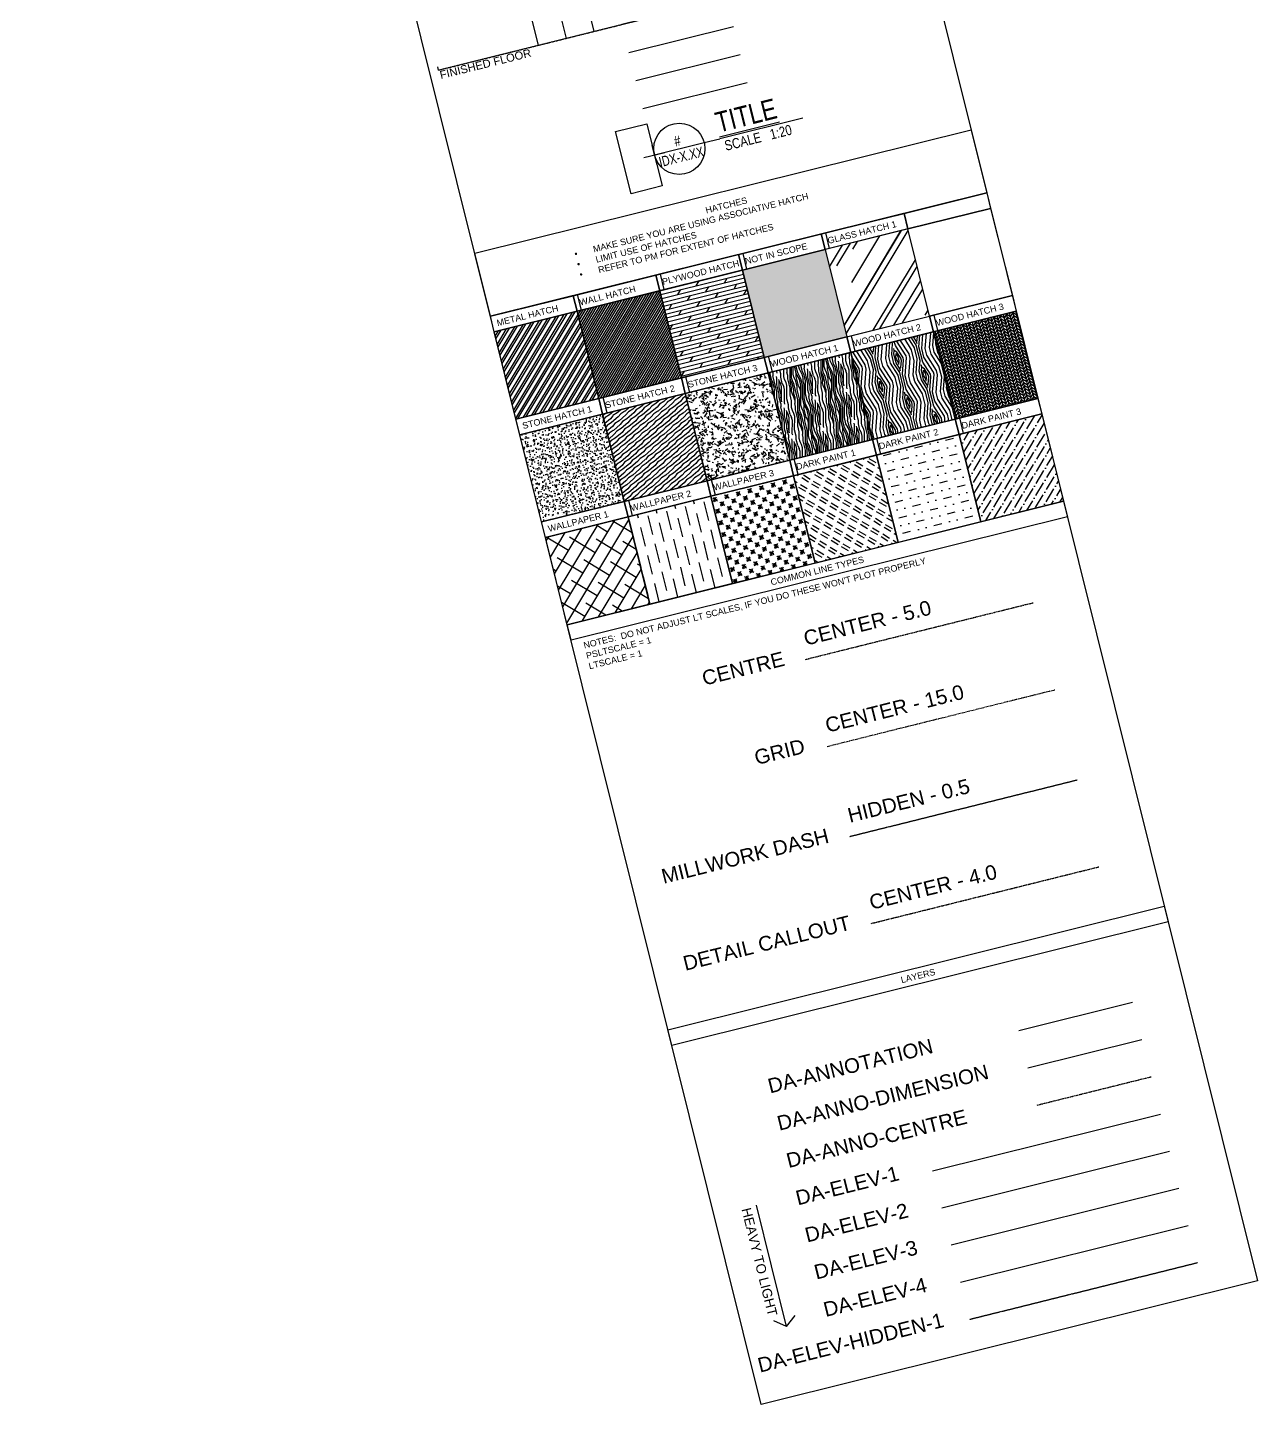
# Model space of a CAD drawing. Header units: inches. Extents: x 122939 to 389145, y 29603 to 574065.
# Drawn here: x 178297 to 185980, y 487459 to 496059 of the extents above; entities that cross this region are included whole.
import ezdxf
from ezdxf.enums import TextEntityAlignment as Align

# ---------------------------------------------------------------- set-up
doc = ezdxf.new("R2010")
doc.units = ezdxf.units.IN
doc.header["$MEASUREMENT"] = 0
for name, pattern in [('CENTER', [2, 1.25, -0.25, 0.25, -0.25]), ('CENTERX2', [4, 2.5, -0.5, 0.5, -0.5]), ('HIDDEN', [0.375, 0.25, -0.125])]:
    doc.linetypes.add(name, pattern=pattern)
for name, color, linetype in [('DA-ANNO-CENTER', 1, 'CENTER'), ('DA-ANNO-DIMENSION', 1, 'Continuous'), ('DA-ANNO-GRIDLINE', 1, 'CENTERX2'), ('DA-ANNOTATION', 2, 'Continuous'), ('DA-ELEV-1', 6, 'Continuous'), ('DA-ELEV-2', 3, 'Continuous'), ('DA-ELEV-3', 1, 'Continuous'), ('DA-ELEV-4', 8, 'Continuous'), ('DA-ELEV-6', 6, 'Continuous'), ('DA-ELEV-HATCH', 8, 'Continuous'), ('DA-ELEV-HIDDEN-1', 1, 'HIDDEN'), ('DA-TITLEBLOCK', 3, 'Continuous')]:
    doc.layers.add(name, color=color, linetype=linetype)
doc.styles.add('ARIAL', font='arial.ttf')
doc.styles.add('DA-NOTE', font='arial.ttf', dxfattribs={"height": 1})
doc.styles.add('DA-NOTE_0.80', font='arial.ttf', dxfattribs={"width": 0.8, "height": 1})

# ---------------------------------------------------------------- blocks, each defined once
blk = doc.blocks.new('*U479')
at = {"layer": 'DA-ANNOTATION', "linetype": 'HIDDEN', "ltscale": 0.5}
blk.add_line((-59, 0), (0, 0), dxfattribs=at)
at = {"layer": 'DA-ELEV-1'}
blk.add_lwpolyline([(0, 0), (33.62, 0), (33.62, 0), (0, 0)], close=True, dxfattribs=at)
at = {"layer": 'DA-ELEV-6'}
blk.add_lwpolyline([(0, 0), (33.62, 0), (33.62, 0), (0, 0)], close=True, dxfattribs=at)
at = {"layer": 'Defpoints', "ltscale": 15}
for p, q in [((-3.36, -42), (3.36, -42)), ((0, -38.89), (0, -45.11))]:
    blk.add_line(p, q, dxfattribs=at)
at = {"layer": 'Defpoints', "color": 251, "ltscale": 15, "true_color": 0x636466}
for points in [[(0, 80.25), (33.62, 80.25)], [(-27, 71.25), (-27, 0)], [(-18, 71.25), (-18, 0)], [(-9, 71.25), (-9, 0)], [(-59, 0), (-59, 1)], [(0, -9), (33.62, -9)], [(0, -18), (33.62, -18)], [(0, -27), (33.62, -27)]]:
    blk.add_lwpolyline(points, dxfattribs=at)
at = {"layer": 'DA-ANNOTATION', "insert": (-59, -0.41), "char_height": 2.5, "attachment_point": 1, "style": 'DA-NOTE'}
blk.add_mtext_dynamic_manual_height_columns('\\pxql;FINISHED FLOOR', width=2699.1556, gutter_width=0, heights=[809.85], dxfattribs=at)
blk = doc.blocks.new('*U486')
for p, q in [((0.394, -0.394), (1.024, -0.394)), ((1.024, -0.394), (1.224, -0.394)), ((2.274, -0.394), (1.224, -0.394))]:
    blk.add_line(p, q)
blk.add_circle((0.709, -0.394), 0.315)
at = {"layer": 'Defpoints', "color": 8}
blk.add_lwpolyline([(0, 0), (0.394, 0), (0.394, -0.787), (0, -0.787)], close=True, dxfattribs=at)
at = {"insert": (1.26, -0.433), "char_height": 0.125, "attachment_point": 1, "style": 'DA-NOTE_0.80'}
blk.add_mtext_dynamic_manual_height_columns('SCALE   1:20', width=2.32283, gutter_width=30, heights=[0], dxfattribs=at)
at = {"style": 'DA-NOTE_0.80', "width": 0.8}
blk.add_attdef('TITLE', text='', height=0.25, dxfattribs=at).set_placement((1.224, -0.394), align=Align.BOTTOM_LEFT)
blk.add_attdef('VIEWPORT', text='', height=0.125, dxfattribs=at).set_placement((0.709, -0.394), align=Align.BOTTOM_CENTER)
at = {"style": 'DA-NOTE_0.80', "width": 0.75}
blk.add_attdef('SHEET', text='', height=0.125, dxfattribs=at).set_placement((0.709, -0.433), align=Align.TOP_CENTER)

msp = doc.modelspace()

# ---------------------------------------------------------------- hatches: boundary and pattern name
at = {"layer": 'DA-ELEV-HATCH', "transparency": 33554687}
h = msp.add_hatch(dxfattribs=at)
h.set_pattern_fill('AR-RROOF', color=256, scale=200, angle=58.9714233)
h.set_pattern_definition([(58.9714, (225316.86, 487835.03), (55.4228, 480.1336), [3000, -400, 1000, -200]), (58.9714, (225368.29, 488114.5), (-331.0312, -34.2682), [600, -66, 1200, -150]), (58.97142, (225222.74, 488008.35), (421.25817, 960.2591), [1600, -280, 800, -200])])
h.paths.add_polyline_path([(183931.887, 494256.104), (183796.242, 494801.304), (183279.471, 494672.732), (183415.116, 494127.532)])
at = {"layer": 'DA-ELEV-HATCH', "transparency": 33554483}
h = msp.add_hatch(color=256, dxfattribs=at)
h.dxf.hatch_style = 1
h.paths.add_polyline_path([(182762.7, 494544.161), (183279.471, 494672.732), (183415.116, 494127.532), (182898.345, 493998.96)])
h = msp.add_hatch(dxfattribs=at)
h.set_pattern_fill('DOLMIT', color=256, scale=100, angle=13.9714233)
h.set_pattern_definition([(13.971423, (172339.63, 438777.471), (-6.035948, 24.260407), []), (58.97142, (172339.63, 438777.47), (-60.59271, 36.44892), [35.35534, -70.71068])])
h.paths.add_polyline_path([(182245.929, 494415.589), (182762.7, 494544.161), (182898.345, 493998.96), (182381.574, 493870.388)])
at = {"layer": 'DA-ELEV-HATCH'}
h = msp.add_hatch(dxfattribs=at)
h.set_pattern_fill('ANSI31', color=256, scale=100, angle=13.9714233)
h.set_pattern_definition([(58.971423, (172339.629, 438777.471), (-10.711379, 6.443319), [])])
h.paths.add_polyline_path([(181729.158, 494287.017), (182245.929, 494415.589), (182381.574, 493870.388), (181864.803, 493741.817)])
h = msp.add_hatch(dxfattribs=at)
h.set_pattern_fill('ANSI32', color=256, scale=100, angle=13.9714233)
h.set_pattern_definition([(58.97142, (172339.63, 438777.47), (-32.134137, 19.329957), []), (58.97142, (172356.784, 438781.74), (-32.134137, 19.329957), [])])
h.paths.add_polyline_path([(181212.387, 494158.445), (181729.158, 494287.017), (181864.803, 493741.817), (181348.032, 493613.245)])
at = {"layer": 'DA-ELEV-HATCH', "transparency": 33554687}
h = msp.add_hatch(dxfattribs=at)
h.set_pattern_fill('PLYWOOD', color=256, scale=200, angle=103.9714233, pattern_type=2)
h.set_pattern_definition([(103.971423, (225196.679, 488318.088), (-19.408325, -4.828758), [200]), (148.971423, (225196.679, 488318.088), (-4.8287585, 19.4083253), [28.284271, -28.284271]), (58.971423, (225196.679, 488318.088), (-4.8287585, 19.4083253), [28.284271, -28.284271])])
h.paths.add_polyline_path([(183956.031, 494159.062), (184472.802, 494287.634), (184608.447, 493742.434), (184091.676, 493613.862)])
h = msp.add_hatch(dxfattribs=at)
h.set_pattern_fill('LEGNO2', color=256, scale=200, angle=58.9714233, pattern_type=2)
h.set_pattern_definition([(58.9714, (225208.73, 488357.52), (-68.289, 274.4752), [10, -190]), (148.9714, (225189.98, 488462.15), (-274.4752, -68.289), [20, -180]), (103.97142, (225186.5, 488417.57), (-171.38206, 103.0931), [14.14, -42.42, 14.14, -28.28, 99, -84.8627]), (103.97142, (225212.14, 488343.8), (-171.38206, 103.0931), [14.142, -28.284, 14.142, -226.2747]), (103.97142, (225231.09, 488414.09), (-171.38206, 103.0931), [14.142, -268.7007]), (103.97142, (225249.97, 488426.07), (-171.38206, 103.0931), [14.142, -268.7007]), (103.97142, (225217.36, 488410.67), (-171.38206, 103.0931), [14.142, -268.7007]), (103.97142, (225203.64, 488407.26), (-171.38206, 103.0931), [28.284, -254.5587]), (103.97142, (225100.88, 488527.42), (-171.38206, 103.0931), [28.284, -254.5587]), (103.97142, (225184.76, 488395.28), (-171.38206, 103.0931), [56.568, -226.2747]), (103.97142, (225171.04, 488391.86), (-171.38206, 103.0931), [56.568, -226.2747]), (103.97142, (225186.63, 488534.19), (-171.38206, 103.0931), [56.568, -226.2747]), (103.97142, (225148.74, 488393.6), (-171.38206, 103.0931), [42.4264, -240.4163]), (103.97142, (225102.42, 488374.79), (-171.38206, 103.0931), [42.4264, -240.4163]), (103.97142, (225129.87, 488381.62), (-171.38206, 103.0931), [42.4264, -240.4163]), (103.97142, (225145.46, 488523.94), (-171.38206, 103.0931), [70.7107, -212.132]), (103.97142, (225126.58, 488511.96), (-171.38206, 103.0931), [70.7107, -212.132]), (103.97142, (225179.74, 488503.33), (-171.38206, 103.0931), [98.99495, -183.8478]), (85.53647, (225201.9, 488384.97), (103.0931, 171.38206), [22.3607, -424.8529]), (85.53647, (225171.1, 488450.17), (103.0931, 171.38206), [22.3607, -424.8529]), (85.53647, (225183.09, 488431.29), (103.0931, 171.38206), [22.3607, -424.8529]), (85.53647, (225213.88, 488366.09), (103.0931, 171.38206), [44.7214, -402.4922]), (85.53647, (225157.38, 488446.76), (103.0931, 171.38206), [67.082, -380.1316]), (85.53647, (225138.5, 488434.77), (103.0931, 171.38206), [89.4427, -357.7709]), (85.53647, (225119.62, 488422.79), (103.0931, 171.38206), [89.4427, -357.7709]), (85.53647, (225052.74, 488428.01), (103.0931, 171.38206), [89.4427, -357.7709]), (85.53647, (225069.88, 488417.7), (103.0931, 171.38206), [111.8034, -335.4102]), (85.53647, (225092.175, 488415.96), (103.0931, 171.38206), [111.8034, -335.4102]), (122.40637, (225196.81, 488434.71), (-171.38206, 103.0931), [22.3607, -424.8529]), (122.40637, (225198.485, 488398.69), (-171.38206, 103.0931), [22.3607, -424.8529]), (122.40637, (225208.73, 488357.52), (-171.38206, 103.0931), [44.7214, -402.4922]), (122.40637, (225213.95, 488424.4), (-171.38206, 103.0931), [44.7214, -402.4922]), (122.40637, (225206.99, 488335.23), (-171.38206, 103.0931), [67.082, -380.1316]), (122.40637, (225196.68, 488318.09), (-171.38206, 103.0931), [89.4427, -357.7709]), (122.40637, (225280.89, 488477.49), (-171.38206, 103.0931), [89.4427, -357.7709]), (122.40637, (225227.67, 488427.81), (-171.38206, 103.0931), [89.4427, -357.7709]), (122.40637, (225265.43, 488451.78), (-171.38206, 103.0931), [111.8034, -335.4102]), (122.40637, (225246.55, 488439.8), (-171.38206, 103.0931), [111.8034, -335.4102])])
h.paths.add_polyline_path([(183439.26, 494030.49), (183956.031, 494159.062), (184091.676, 493613.862), (183574.905, 493485.29)])
h = msp.add_hatch(dxfattribs=at)
h.set_pattern_fill('LEGNO1', color=256, scale=200, angle=103.9714233, pattern_type=2)
h.set_pattern_definition([(103.9714, (225196.68, 488318.09), (-194.0833, -48.2876), [40, -60, 20, -80]), (103.9714, (225158.03, 488452.74), (-194.0833, -48.2876), [40, -160]), (103.9714, (225153.15, 488430.92), (-194.0833, -48.2876), [20, -180]), (103.9714, (225174.86, 488322.96), (-194.0833, -48.2876), [10, -140, 10, -40]), (103.9714, (225148.25, 488388.48), (-194.0833, -48.2876), [40, -60, 10, -90]), (103.9714, (225155.47, 488338.75), (-194.0833, -48.2876), [30, -170]), (103.9714, (225138.55, 488386.06), (-194.0833, -48.2876), [60, -140]), (103.9714, (225148.18, 488326.63), (-194.0833, -48.2876), [40, -160]), (103.9714, (225124.01, 488403.06), (-194.0833, -48.2876), [100, -100]), (103.9714, (225128.8, 488342.42), (-194.0833, -48.2876), [20, -60, 40, -80]), (103.9714, (225090.14, 488477.07), (-194.0833, -48.2876), [40, -160]), (103.9714, (225094.95, 488437.05), (-194.0833, -48.2876), [20, -180]), (103.9714, (225099.75, 488397.02), (-194.0833, -48.2876), [20, -180]), (103.9714, (225119.05, 488298.77), (-194.0833, -48.2876), [40, -160]), (103.9714, (225090.05, 488394.6), (-194.0833, -48.2876), [40, -160]), (103.9714, (225080.35, 488392.2), (-194.0833, -48.2876), [40, -40, 40, -80]), (103.9714, (225080.3, 488350.96), (-194.0833, -48.2876), [20, -100, 40, -40]), (103.9714, (225065.79, 488388.57), (-194.0833, -48.2876), [60, -140]), (103.9714, (225056.09, 488386.16), (-194.0833, -48.2876), [40, -160]), (103.9714, (225070.55, 488307.32), (-194.0833, -48.2876), [60, -80, 20, -40]), (103.9714, (225060.84, 488304.9), (-194.0833, -48.2876), [100, -100]), (103.9714, (225027.02, 488420.15), (-194.0833, -48.2876), [20, -180]), (103.9714, (225036.65, 488360.71), (-194.0833, -48.2876), [40, -160]), (103.9714, (225041.46, 488320.69), (-194.0833, -48.2876), [20, -80, 20, -80]), (103.9714, (225041.44, 488300.07), (-194.0833, -48.2876), [20, -60, 40, -80]), (103.9714, (225026.93, 488337.68), (-194.0833, -48.2876), [20, -100, 20, -60]), (103.9714, (225012.42, 488375.3), (-194.0833, -48.2876), [60, -140]), (103.9714, (225022.03, 488295.24), (-194.0833, -48.2876), [40, -160]), (103.9714, (224993.03, 488391.08), (-194.0833, -48.2876), [20, -180]), (103.9714, (224978.52, 488428.69), (-194.0833, -48.2876), [20, -180]), (118.00767, (225148.32, 488450.325), (-48.287585, 194.083253), [20.6, -804.0211]), (118.00767, (225099.824, 488458.87), (-48.287585, 194.083253), [20.6, -804.0211]), (118.00767, (224988.203, 488410.49), (-48.287585, 194.083253), [20.6, -804.0211]), (118.00767, (225075.47, 488370.37), (-48.287585, 194.083253), [20.6, -804.0211]), (118.00767, (225036.7, 488401.944), (-48.287585, 194.083253), [20.6, -804.0211]), (118.00767, (225046.43, 488424.974), (-48.287585, 194.083253), [20.6, -804.0211]), (118.00767, (225036.607, 488319.48), (-48.287585, 194.083253), [20.6, -804.0211]), (118.00767, (225026.996, 488399.53), (-48.287585, 194.083253), [20.6, -804.0211]), (118.00767, (225090.12, 488456.454), (-48.287585, 194.083253), [41.2, -783.4211]), (118.00767, (225080.39, 488433.424), (-48.287585, 194.083253), [41.2, -783.4211]), (118.00767, (225070.69, 488431.01), (-48.287585, 194.083253), [41.2, -783.4211]), (269.93518, (225148.25, 488388.48), (48.287585, -194.083253), [20.6, -41.2, 20.6, -742.2211]), (269.93518, (225128.796, 488342.42), (48.287585, -194.083253), [20.6, -804.0211]), (269.93518, (225041.46, 488320.69), (48.287585, -194.083253), [41.2, -783.4211]), (298.00767, (225158.026, 488452.74), (48.287585, -194.083253), [20.6, -804.0211]), (89.93518, (225148.37, 488491.556), (-48.287585, 194.083253), [20.6, -804.0211]), (89.93518, (225094.925, 488416.43), (-48.287585, 194.083253), [20.6, -804.0211]), (89.93518, (225051.303, 488446.797), (-48.287585, 194.083253), [20.6, -804.0211]), (89.93518, (225056.06, 488365.54), (-48.287585, 194.083253), [20.6, -804.0211]), (89.93518, (225036.63, 488340.097), (-48.287585, 194.083253), [20.6, -804.0211]), (89.93518, (225022.097, 488357.09), (-48.287585, 194.083253), [20.6, -804.0211]), (89.93518, (225056.06, 488365.54), (-48.287585, 194.083253), [20.6, -804.0211]), (89.93518, (225012.463, 488416.524), (-48.287585, 194.083253), [82.4, -742.2211]), (89.93518, (225172.44, 488332.67), (-48.287585, 194.083253), [82.4, -742.2211]), (89.93518, (225153.057, 488348.454), (-48.287585, 194.083253), [82.4, -742.2211]), (89.93518, (225138.524, 488365.45), (-48.287585, 194.083253), [20.6, -41.2, 41.2, -721.6211]), (89.93518, (225123.97, 488361.827), (-48.287585, 194.083253), [41.2, -41.2, 41.2, -701.0211]), (89.93518, (225109.39, 488337.59), (-48.287585, 194.083253), [82.4, -742.2211]), (89.93518, (225099.66, 488314.56), (-48.287585, 194.083253), [82.4, -742.2211]), (89.93518, (225089.956, 488312.146), (-48.287585, 194.083253), [82.4, -742.2211]), (89.93518, (224997.93, 488433.518), (-48.287585, 194.083253), [20.6, -804.0211]), (89.93519, (224973.693, 488448.097), (-48.28762, 194.083244), [41.2, -783.4211]), (89.93519, (225012.37, 488334.06), (-48.28762, 194.083244), [41.2, -783.4211]), (89.93518, (225187.02, 488356.905), (-48.28759, 194.08325), [82.4, -742.2211]), (89.93518, (225022.19, 488439.553), (-48.28759, 194.08325), [61.8, -762.8211]), (89.93518, (225031.92, 488462.583), (-48.28759, 194.08325), [123.6, -701.0211])])
h.paths.add_polyline_path([(182922.489, 493901.919), (183439.26, 494030.49), (183574.905, 493485.29), (183058.134, 493356.718)])
h = msp.add_hatch(dxfattribs=at)
h.set_pattern_fill('TEXTURED', color=256, scale=200, angle=13.9714233, pattern_type=2)
h.set_pattern_definition([(13.97142, (225313.24, 488446.02), (48.69807, 168.7498), [8, -134, 6, -58, 12, -142]), (18.97142, (225208.52, 488494.16), (38.88835, 169.86964), [16, -134, 12, -58, 24, -142]), (23.9714, (225256.57, 488516.41), (6.2643, 197.58734), [14, -34, 18, -106, 10, -132]), (28.97142, (225217.29, 488525.19), (0.26905, 185.32115), [28, -34, 30, -106, 22, -132]), (33.97142, (225252.61, 488449.48), (50.78022, 164.4426), [16, -110, 14, -82, 10, -64]), (38.97142, (225286.54, 488429.07), (61.56994, 165.56915), [22, -110, 28, -82, 24, -64]), (43.97142, (225311.79, 488451.84), (-55.1047, 160.82124), [10, -66, 8, -98, 6, -130]), (48.97142, (225241.84, 488360.24), (-33.464, 196.1432), [22, -66, 16, -98, 12, -130]), (53.97142, (225246.83, 488481.02), (-12.93672, 145.42572), [8, -88, 6, -56, 16, -102]), (58.97142, (225264.21, 488411.15), (-87.2597, 180.85834), [16, -88, 12, -56, 30, -102]), (63.97142, (225293.32, 488418.39), (-89.85923, 139.58983), [4, -74, 10, -122, 12, -62]), (73.97142, (225295.76, 488433.42), (-100.36117, 128.71533), [10, -82, 4, -96, 8, -74]), (78.97142, (225225.9, 488416.04), (-97.42405, 190.14877), [22, -82, 8, -96, 16, -74]), (83.97142, (225280.21, 488404.82), (-105.79472, 121.78455), [6, -38, 12, -64, 8, -88]), (88.9714, (225214.69, 488369.97), (-187.9948, 113.393), [12, -38, 24, -64, 16, -88]), (93.97142, (225261.42, 488521.74), (-161.44315, 72.9939), [14, -88, 6, -104, 12, -98]), (98.97142, (225313.66, 488386.35), (-184.97044, 55.8385), [28, -88, 12, -104, 24, -98]), (103.9714, (225293.83, 488441.19), (-188.6597, 29.3177), [12, -62, 8, -122, 4, -124]), (108.9714, (225206.58, 488493.67), (-213.9039, 80.8524), [24, -62, 8, -122, 8, -124]), (113.97142, (225247.81, 488493.63), (-183.7861, 53.98776), [14, -78, 12, -64, 14, -146]), (118.97142, (225274.05, 488537.25), (-187.79206, 37.7643), [28, -78, 24, -64, 28, -146]), (123.97142, (225261.75, 488379.62), (-168.70037, 14.14866), [16, -52, 8, -106, 12, -116]), (128.97142, (225366.55, 488405.7), (-169.29155, -0.6084), [30, -52, 16, -106, 24, -116]), (133.97142, (225203.55, 488389.87), (-190.0326, -27.70587), [10, -134, 12, -62, 14, -82]), (138.97142, (225216.67, 488411.68), (-212.28945, -45.9259), [22, -134, 24, -62, 28, -82]), (143.97142, (225256.87, 488357.8), (-192.03803, 1.18038), [6, -44, 8, -86, 16, -112]), (148.97142, (225270, 488379.61), (-216.1129, -21.70734), [12, -44, 16, -86, 30, -112]), (153.97142, (225160.02, 488498.58), (-137.20815, -57.63613), [12, -72, 14, -62, 8, -84]), (158.97142, (225268.07, 488395.62), (-138.1217, -86.1765), [24, -72, 28, -62, 16, -84]), (163.97142, (225362.63, 488371.74), (-113.0718, -111.098), [8, -56, 16, -124, 14, -114]), (168.97142, (225318.61, 488474.14), (-155.9614, -110.2), [16, -56, 30, -124, 28, -114]), (173.97142, (225207.5, 488448.56), (-127.7644, -143.3745), [12, -84, 10, -76, 8, -122]), (178.97142, (225207.41, 488374.34), (-133.10254, -171.6383), [24, -84, 22, -76, 16, -122]), (183.97142, (225230.73, 488404.88), (-112.28783, -144.123), [18, -66, 12, -90, 16, -88]), (188.97142, (225296.34, 488513.94), (-93.6855, -188.9207), [22, -66, 24, -90, 26, -88])])
h.paths.add_polyline_path([(182405.718, 493773.347), (182922.489, 493901.919), (183058.134, 493356.718), (182541.363, 493228.146)])
h = msp.add_hatch(dxfattribs=at)
h.set_pattern_fill('LEGNO4', color=256, scale=50, angle=13.9714233, pattern_type=2)
h.set_pattern_definition([(230.841323, (225204.015, 488371.438), (121.4186421, 133.25732), [25, -225]), (220.536523, (225236.75, 488364.125), (-36.44886, -60.592763), [55.9017, -55.9017]), (212.406323, (225242.785, 488339.864), (-84.969771, -72.6645334), [31.6228, -126.4911])])
h.paths.add_polyline_path([(181888.947, 493644.775), (182405.718, 493773.347), (182541.363, 493228.146), (182024.592, 493099.575)])
at = {"layer": 'DA-ELEV-HATCH'}
h = msp.add_hatch(dxfattribs=at)
h.set_pattern_fill('AR-CONC', color=256, scale=8, angle=13.9714233)
h.set_pattern_definition([(63.97142, (172339.63, 438777.47), (56.895335, 8.98225), [6, -66]), (8.97142, (172339.63, 438777.47), (-25.30034, 55.71517), [4.8, -52.8]), (114.42287, (172344.37, 438778.22), (31.594995, 64.69742), [5.099215, -56.09137]), (60.15562, (172335.766, 438793), (86.05048, 7.76399), [9, -99]), (110.60706, (172342.94, 438793.645), (53.74576, 93.67707), [7.64883, -84.1371]), (5.15559, (172335.77, 438793), (53.74576, 93.67707), [7.2, -79.2]), (34.97142, (172344.495, 438791.05), (54.116463, -19.727354), [6, -66]), (339.97142, (172344.495, 438791.05), (4.883075, 60.995436), [4.8, -52.8]), (85.42287, (172349.005, 438789.404), (58.999537, 41.26808), [5.099215, -56.09137]), (51.471423, (172339.629, 438777.471), (-5.485846, 26.078517), [0, -52.16, 0, -53.6, 0, -53]), (21.471423, (172339.63, 438777.47), (12.804881, 35.70068), [0, -30.56, 0, -50.96, 0, -20.2]), (341.471423, (172322.317, 438773.164), (41.878046, 8.559789), [0, -20, 0, -62.4, 0, -82.8]), (331.47142, (172314.553, 438771.233), (43.341136, 19.03574), [0, -26, 0, -41.44, 0, -58.8])])
h.paths.add_polyline_path([(181372.176, 493516.203), (181888.947, 493644.775), (182024.592, 493099.575), (181507.82, 492971.003)])
at = {"layer": 'DA-ELEV-HATCH', "transparency": 33554687}
h = msp.add_hatch(dxfattribs=at)
h.set_pattern_fill('ANSI36', color=256, scale=300, angle=13.9714233)
h.set_pattern_definition([(58.97142, (225196.68, 488318.09), (1.69329, 75.564697), [93.75, -18.75, 0, -18.75])])
h.paths.add_polyline_path([(184115.82, 493516.82), (184632.591, 493645.392), (184768.236, 493100.192), (184251.465, 492971.62)])
h = msp.add_hatch(dxfattribs=at)
h.set_pattern_fill('MUDST', color=256, scale=200, angle=13.9714233)
h.set_pattern_definition([(13.97142, (225196.68, 488318.09), (84.96973, 72.664606), [50, -50, 0, -50, 0, -50])])
h.paths.add_polyline_path([(183599.049, 493388.248), (184115.82, 493516.82), (184251.465, 492971.62), (183734.694, 492843.048)])
h = msp.add_hatch(dxfattribs=at)
h.set_pattern_fill('GEOL3', color=256, scale=200, angle=13.9714233, pattern_type=2)
h.set_pattern_definition([(148.97142, (225196.68, 488318.09), (-82.34255, -20.48669), [50, -25]), (148.97142, (225206.885, 488335.054), (-82.34255, -20.48669), [50, -25])])
h.paths.add_polyline_path([(183082.278, 493259.677), (183599.049, 493388.248), (183734.694, 492843.048), (183217.923, 492714.476)])
h = msp.add_hatch(dxfattribs=at)
h.set_pattern_fill('AR-TILE24', color=256, scale=100, angle=13.9714233, pattern_type=2)
h.set_pattern_definition([(13.97142, (225193.66, 488330.22), (27.336688, 45.444532), [25, -50]), (58.97142, (225196.68, 488318.09), (-18.10784, 72.78121), [35.355, -17.677]), (103.97142, (225208.81, 488321.106), (-45.444532, 27.336688), [25, -50]), (148.97142, (225220.94, 488324.124), (-72.78121, -18.10784), [35.355, -17.677])])
h.paths.add_polyline_path([(182565.507, 493131.105), (183082.278, 493259.677), (183217.923, 492714.476), (182701.151, 492585.904)])
h = msp.add_hatch(dxfattribs=at)
h.set_pattern_fill('RIGID', color=256, scale=60, angle=13.9714233, pattern_type=2)
h.set_pattern_definition([(283.97142, (225254.9, 488332.57), (116.44995, 28.97255), [120, -60]), (103.97142, (225269.67, 488521.74), (-116.44995, -28.97255), [120, -60])])
h.paths.add_polyline_path([(182048.735, 493002.533), (182565.507, 493131.105), (182701.151, 492585.904), (182184.38, 492457.333)])
at = {"layer": 'DA-ELEV-HATCH'}
h = msp.add_hatch(dxfattribs=at)
h.set_pattern_fill('ANSI38', color=256, scale=600, angle=13.9714233)
h.set_pattern_definition([(58.97142, (225196.68, 488318.09), (-64.26827, 38.65991), []), (148.97142, (225196.68, 488318.09), (-167.19646, 13.05156), [187.5, -112.5])])
h.paths.add_polyline_path([(181531.964, 492873.961), (182048.735, 493002.533), (182184.38, 492457.333), (181667.609, 492328.761)])

# ---------------------------------------------------------------- linework, layer by layer
for q in [(182849.702, 488703.456, 0), (183092.671, 488014.162, 0), (182958.056, 487980.67, 0)]:
    msp.add_line((183038.188, 487945.873, 0), q)
at = {"color": 7, "elevation": 0}
for points in [[(178296.642, 505877.756), (181397.269, 506649.186), (185979.94, 488229.964), (182879.314, 487458.533)], [(181090.132, 494649.827), (184190.759, 495421.257), (184288.87, 495026.918), (181188.243, 494255.487)], [(181188.243, 494255.487), (184288.87, 495026.918), (184313.014, 494929.876), (181212.387, 494158.445)], [(181348.032, 493613.245), (184448.659, 494384.676), (184472.802, 494287.634), (181372.176, 493516.203)], [(181507.82, 492971.003), (184608.447, 493742.434), (184632.591, 493645.392), (181531.964, 492873.961)], [(181667.609, 492328.761), (184768.236, 493100.192), (184792.38, 493003.15), (181691.753, 492231.719)], [(182297.09, 489798.676), (185397.717, 490570.107), (185421.861, 490473.065), (182321.234, 489701.635)]]:
    msp.add_lwpolyline(points, close=True, dxfattribs=at)
at = {"elevation": 0}
for points in [[(184313.014, 494929.876), (183796.242, 494801.304), (183772.099, 494898.346), (184288.87, 495026.918)], [(183796.242, 494801.304), (183279.471, 494672.732), (183255.328, 494769.774), (183772.099, 494898.346)], [(183796.242, 494801.304), (184313.014, 494929.876), (184448.659, 494384.676), (183931.887, 494256.104)], [(183279.471, 494672.732), (182762.7, 494544.161), (182738.556, 494641.202), (183255.328, 494769.774)], [(182762.7, 494544.161), (182245.929, 494415.589), (182221.785, 494512.63), (182738.556, 494641.202)], [(182762.7, 494544.161), (183279.471, 494672.732), (183415.116, 494127.532), (182898.345, 493998.96)], [(182762.7, 494544.161), (183279.471, 494672.732), (183415.116, 494127.532), (182898.345, 493998.96)], [(182245.929, 494415.589), (181729.158, 494287.017), (181705.014, 494384.059), (182221.785, 494512.63)], [(182245.929, 494415.589), (182762.7, 494544.161), (182898.345, 493998.96), (182381.574, 493870.388)], [(181729.158, 494287.017), (181212.387, 494158.445), (181188.243, 494255.487), (181705.014, 494384.059)], [(181729.158, 494287.017), (182245.929, 494415.589), (182381.574, 493870.388), (181864.803, 493741.817)], [(184472.802, 494287.634), (183956.031, 494159.062), (183931.887, 494256.104), (184448.659, 494384.676)], [(181212.387, 494158.445), (181729.158, 494287.017), (181864.803, 493741.817), (181348.032, 493613.245)], [(183956.031, 494159.062), (183439.26, 494030.49), (183415.116, 494127.532), (183931.887, 494256.104)], [(183956.031, 494159.062), (184472.802, 494287.634), (184608.447, 493742.434), (184091.676, 493613.862)], [(183439.26, 494030.49), (182922.489, 493901.919), (182898.345, 493998.96), (183415.116, 494127.532)], [(183439.26, 494030.49), (183956.031, 494159.062), (184091.676, 493613.862), (183574.905, 493485.29)], [(182922.489, 493901.919), (182405.718, 493773.347), (182381.574, 493870.388), (182898.345, 493998.96)], [(182922.489, 493901.919), (183439.26, 494030.49), (183574.905, 493485.29), (183058.134, 493356.718)], [(182405.718, 493773.347), (181888.947, 493644.775), (181864.803, 493741.817), (182381.574, 493870.388)], [(182405.718, 493773.347), (182922.489, 493901.919), (183058.134, 493356.718), (182541.363, 493228.146)], [(181888.947, 493644.775), (181372.176, 493516.203), (181348.032, 493613.245), (181864.803, 493741.817)], [(181888.947, 493644.775), (182405.718, 493773.347), (182541.363, 493228.146), (182024.592, 493099.575)], [(184632.591, 493645.392), (184115.82, 493516.82), (184091.676, 493613.862), (184608.447, 493742.434)], [(181372.176, 493516.203), (181888.947, 493644.775), (182024.592, 493099.575), (181507.82, 492971.003)], [(184115.82, 493516.82), (183599.049, 493388.248), (183574.905, 493485.29), (184091.676, 493613.862)], [(184115.82, 493516.82), (184632.591, 493645.392), (184768.236, 493100.192), (184251.465, 492971.62)], [(183599.049, 493388.248), (183082.278, 493259.677), (183058.134, 493356.718), (183574.905, 493485.29)], [(183599.049, 493388.248), (184115.82, 493516.82), (184251.465, 492971.62), (183734.694, 492843.048)], [(183082.278, 493259.677), (182565.507, 493131.105), (182541.363, 493228.146), (183058.134, 493356.718)], [(183082.278, 493259.677), (183599.049, 493388.248), (183734.694, 492843.048), (183217.923, 492714.476)], [(182565.507, 493131.105), (183082.278, 493259.677), (183217.923, 492714.476), (182701.151, 492585.904)], [(182565.507, 493131.105), (182048.735, 493002.533), (182024.592, 493099.575), (182541.363, 493228.146)], [(182048.735, 493002.533), (181531.964, 492873.961), (181507.82, 492971.003), (182024.592, 493099.575)], [(182048.735, 493002.533), (182565.507, 493131.105), (182701.151, 492585.904), (182184.38, 492457.333)], [(181531.964, 492873.961), (182048.735, 493002.533), (182184.38, 492457.333), (181667.609, 492328.761)]]:
    msp.add_lwpolyline(points, close=True, dxfattribs=at)
at = {"layer": 'DA-ANNO-CENTER', "ltscale": 5}
for p, q in [((183156.13, 492112.555, 0), (184578.739, 492466.497, 0)), ((184604.105, 489328.61, 0), (185315.41, 489505.581, 0))]:
    msp.add_line(p, q, dxfattribs=at)
at = {"layer": 'DA-ANNO-DIMENSION'}
msp.add_line((184546.16, 489561.51, 0), (185257.465, 489738.481, 0), dxfattribs=at)
at = {"layer": 'DA-ANNO-GRIDLINE', "linetype": 'CENTER', "ltscale": 15}
msp.add_line((183291.335, 491569.121, 0), (184713.944, 491923.064, 0), dxfattribs=at)
at = {"layer": 'DA-ANNOTATION', "color": 5, "linetype": 'CENTER', "ltscale": 4}
msp.add_line((183566.575, 490462.847, 0), (184989.183, 490816.79, 0), dxfattribs=at)
at = {"layer": 'DA-ANNOTATION'}
msp.add_line((184488.215, 489794.41, 0), (185199.52, 489971.381, 0), dxfattribs=at)
at = {"layer": 'DA-ELEV-1'}
msp.add_line((183950.746, 488918.739, 0), (185373.355, 489272.681, 0), dxfattribs=at)
at = {"layer": 'DA-ELEV-2'}
msp.add_line((184008.359, 488687.173, 0), (185430.968, 489041.116, 0), dxfattribs=at)
at = {"layer": 'DA-ELEV-3'}
msp.add_line((184066.161, 488454.851, 0), (185488.769, 488808.793, 0), dxfattribs=at)
at = {"layer": 'DA-ELEV-4'}
msp.add_line((184124.106, 488221.951, 0), (185546.715, 488575.894, 0), dxfattribs=at)
at = {"layer": 'DA-ELEV-HIDDEN-1', "linetype": 'HIDDEN', "ltscale": 0.5}
for p, q in [((183431.369, 491006.28, 0), (184853.978, 491360.223, 0)), ((184181.711, 487990.415, 0), (185604.32, 488344.358, 0))]:
    msp.add_line(p, q, dxfattribs=at)
at = {"layer": 'Defpoints'}
for p, q in [((183307.419, 494679.686, 0), (183283.276, 494776.727, 0)), ((182790.648, 494551.114, 0), (182766.504, 494648.156, 0)), ((182790.648, 494551.114, 0), (182766.504, 494648.156, 0)), ((182273.877, 494422.542, 0), (182249.733, 494519.584, 0)), ((181757.106, 494293.97, 0), (181732.962, 494391.012, 0)), ((183983.979, 494166.016, 0), (183959.835, 494263.057, 0)), ((183467.208, 494037.444, 0), (183443.064, 494134.485, 0)), ((182950.437, 493908.872, 0), (182926.293, 494005.914, 0)), ((182433.666, 493780.3, 0), (182409.522, 493877.342, 0)), ((181916.895, 493651.728, 0), (181892.751, 493748.77, 0)), ((184143.768, 493523.774, 0), (184119.624, 493620.815, 0)), ((183626.997, 493395.202, 0), (183602.853, 493492.243, 0)), ((183110.226, 493266.63, 0), (183086.082, 493363.672, 0)), ((182593.454, 493138.058, 0), (182569.311, 493235.1, 0)), ((182076.683, 493009.486, 0), (182052.54, 493106.528, 0))]:
    msp.add_line(p, q, dxfattribs=at)

# ---------------------------------------------------------------- block references
at = {"xscale": 20, "yscale": 20, "zscale": 20, "rotation": 13.97142328298568}
msp.add_blockref('*U479', (182009.803, 496078.69, 0), dxfattribs=at)
at = {"layer": 'DA-TITLEBLOCK', "xscale": 508, "yscale": 508, "zscale": 508, "rotation": 13.97142328298568}
msp.add_blockref('*U486', (181970.241, 495409.338, 0), dxfattribs=at).add_auto_attribs({'VIEWPORT': '#', 'SHEET': 'IDX-X.XX', 'TITLE': '%%uTITLE'})

# ---------------------------------------------------------------- texts
at = {"color": 7, "char_height": 40, "rotation": 13.9714233, "style": 'ARIAL'}
for s, width, insert, attachment_point in [('HATCHES \\P\\pxi-3,l3,ql,t3;{\\fSymbol|b0|i0|c2|p18;·^I}MAKE SURE YOU ARE USING ASSOCIATIVE HATCH\\P{\\fSymbol|b0|i0|c2|p18;·^I}LIMIT USE OF HATCHES\\P{\\fSymbol|b0|i0|c2|p18;·^I}REFER TO PM FOR EXTENT OF HATCHES', 1987.63796, (182657.022, 494968.915, 0), 2), ('GLASS HATCH 1', 786.18722, (183290.768, 494746.611, 0), 1), ('NOT IN SCOPE', 786.18722, (182773.997, 494618.039, 0), 1), ('PLYWOOD HATCH', 786.18722, (182257.226, 494489.467, 0), 1), ('WALL HATCH', 786.18722, (181740.455, 494360.895, 0), 1), ('METAL HATCH', 786.18722, (181223.684, 494232.324, 0), 1), ('WOOD HATCH 3', 786.18722, (183967.328, 494232.941, 0), 1), ('WOOD HATCH 2', 786.18722, (183450.557, 494104.369, 0), 1), ('WOOD HATCH 1', 786.18722, (182933.786, 493975.797, 0), 1), ('STONE HATCH 3', 786.18722, (182417.015, 493847.225, 0), 1), ('STONE HATCH 2', 786.18722, (181900.244, 493718.653, 0), 1), ('STONE HATCH 1', 786.18722, (181383.473, 493590.082, 0), 1), ('DARK PAINT 3', 786.18722, (184127.117, 493590.699, 0), 1), ('DARK PAINT 2', 786.18722, (183610.346, 493462.127, 0), 1), ('DARK PAINT 1', 786.18722, (183093.575, 493333.555, 0), 1), ('WALLPAPER 3', 786.18722, (182576.804, 493204.983, 0), 1), ('WALLPAPER 2', 786.18722, (182060.033, 493076.411, 0), 1), ('WALLPAPER 1', 786.18722, (181543.261, 492947.84, 0), 1), ('COMMON LINE TYPES', 1987.63796, (183225.166, 492685.364, 0), 2), ('LAYERS', 1987.63796, (183854.646, 490155.279, 0), 2)]:
    msp.add_mtext_dynamic_manual_height_columns(s, width=width, gutter_width=4, heights=[0], dxfattribs=dict(at, insert=insert, attachment_point=attachment_point))
at = {"color": 7, "insert": (181765.589, 492218.484, 0), "char_height": 40, "width": 3126.69544, "attachment_point": 1, "rotation": 13.9714233, "style": 'ARIAL'}
msp.add_mtext("NOTES:  DO NOT ADJUST LT SCALES, IF YOU DO THESE WON'T PLOT PROPERLY\\PPSLTSCALE = 1\\PLTSCALE = 1", dxfattribs=at)
at = {"layer": 'DA-ANNO-CENTER', "char_height": 91.44, "attachment_point": 4, "rotation": 13.9714233, "style": 'DA-NOTE'}
for s, insert in [('CENTER - 5.0', (183147.187, 492241.489, 0)), ('DA-ANNO-CENTRE', (183039.654, 488978.861, 0))]:
    msp.add_mtext_dynamic_manual_height_columns(s, width=988.56416, gutter_width=8, heights=[0], dxfattribs=dict(at, insert=insert))
at = {"layer": 'DA-ANNO-DIMENSION', "insert": (182981.708, 489211.761, 0), "char_height": 91.44, "attachment_point": 4, "rotation": 13.9714233, "style": 'DA-NOTE'}
msp.add_mtext_dynamic_manual_height_columns('DA-ANNO-DIMENSION', width=988.56416, gutter_width=8, heights=[0], dxfattribs=at)
at = {"layer": 'DA-ANNO-GRIDLINE', "char_height": 91.44, "attachment_point": 4, "rotation": 13.9714233, "style": 'DA-NOTE'}
for s, width, insert in [('CENTRE', 988.56416, (182512.593, 491991.928, 0)), ('CENTER - 15.0', 988.56416, (183282.392, 491698.056, 0)), ('GRID', 988.56416, (182839.626, 491496.221, 0)), ('HIDDEN - 0.5', 988.56416, (183422.426, 491135.214, 0)), ('MILLWORK DASH', 1156.75593, (182259.02, 490754.086, 0)), ('CENTER - 4.0', 988.56416, (183557.631, 490591.781, 0)), ('DETAIL CALLOUT', 1156.75593, (182394.225, 490210.653, 0))]:
    msp.add_mtext_dynamic_manual_height_columns(s, width=width, gutter_width=8, heights=[0], dxfattribs=dict(at, insert=insert))
at = {"layer": 'DA-ANNOTATION', "attachment_point": 4, "style": 'DA-NOTE'}
for s, width, insert, char_height, rotation in [('DA-ANNOTATION', 988.56416, (182923.763, 489444.661, 0), 91.44, 13.9714233), ('\\pxql;HEAVY TO LIGHT', 779.35443, (182784.764, 488685.713, 0), 60, 283.9714233)]:
    msp.add_mtext_dynamic_manual_height_columns(s, width=width, gutter_width=8, heights=[0], dxfattribs=dict(at, insert=insert, char_height=char_height, rotation=rotation))
at = {"layer": 'DA-ELEV-1', "insert": (183097.599, 488745.961, 0), "char_height": 91.44, "attachment_point": 4, "rotation": 13.9714233, "style": 'DA-NOTE'}
msp.add_mtext_dynamic_manual_height_columns('DA-ELEV-1', width=988.56416, gutter_width=8, heights=[0], dxfattribs=at)
at = {"layer": 'DA-ELEV-2', "insert": (183155.212, 488514.396, 0), "char_height": 91.44, "attachment_point": 4, "rotation": 13.9714233, "style": 'DA-NOTE'}
msp.add_mtext_dynamic_manual_height_columns('DA-ELEV-2', width=988.56416, gutter_width=8, heights=[0], dxfattribs=at)
at = {"layer": 'DA-ELEV-3', "insert": (183213.013, 488282.073, 0), "char_height": 91.44, "attachment_point": 4, "rotation": 13.9714233, "style": 'DA-NOTE'}
msp.add_mtext_dynamic_manual_height_columns('DA-ELEV-3', width=988.56416, gutter_width=8, heights=[0], dxfattribs=at)
at = {"layer": 'DA-ELEV-4', "insert": (183270.958, 488049.173, 0), "char_height": 91.44, "attachment_point": 4, "rotation": 13.9714233, "style": 'DA-NOTE'}
msp.add_mtext_dynamic_manual_height_columns('DA-ELEV-4', width=988.56416, gutter_width=8, heights=[0], dxfattribs=at)
at = {"layer": 'DA-ELEV-HIDDEN-1', "insert": (182860.325, 487701.141, 0), "char_height": 91.44, "attachment_point": 4, "rotation": 13.9714233, "style": 'DA-NOTE'}
msp.add_mtext_dynamic_manual_height_columns('DA-ELEV-HIDDEN-1', width=988.56416, gutter_width=8, heights=[0], dxfattribs=at)

doc.saveas('drawing.dxf')
